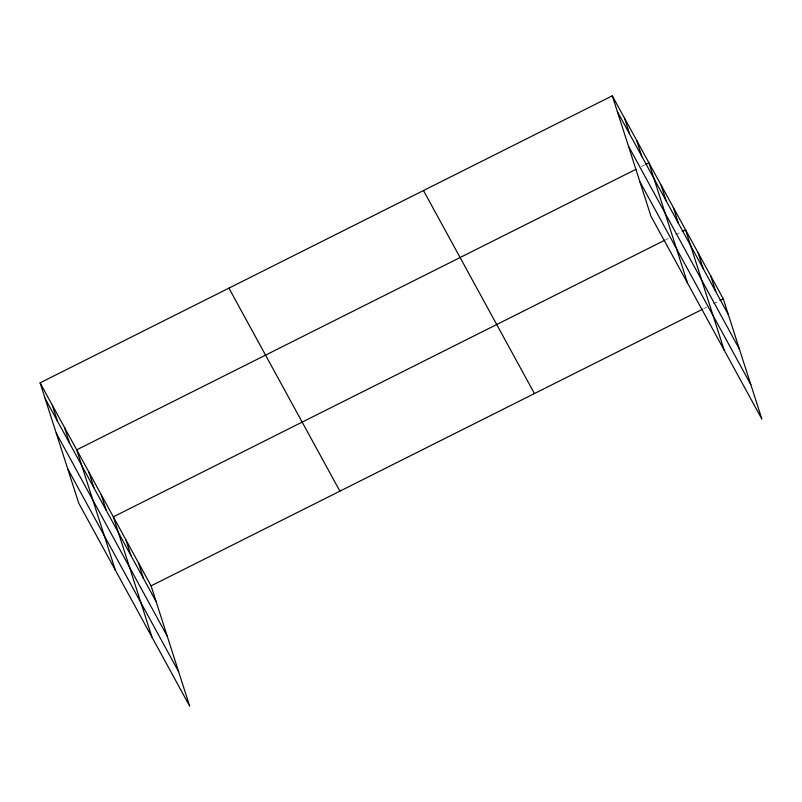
<?xml version="1.0" encoding="UTF-8"?>
<svg xmlns="http://www.w3.org/2000/svg" width="802" height="802" viewBox="0 0 802 802"><rect width="100%" height="100%" fill="white"/><g stroke="black" fill="none" stroke-linecap="round" stroke-linejoin="round"><path stroke-width="0.6" stroke-dasharray="4.01 3.01" d="M641.319 166.626L644.577 164.991M666.011 239.608L668.176 238.525M675.775 234.715L681.199 231.989M703.735 308.64L706.993 307.006M713.499 303.737L718.933 301.021"/><path stroke-width="1.2" d="M40.1 382.845L151.077 585.871L189.703 706.181L78.726 503.155L40.1 382.845L612.297 95.819L723.274 298.845L761.9 419.155L650.923 216.129L612.297 95.819M635.896 169.342L76.721 449.842L115.348 570.152M645.66 164.45L648.918 162.816L687.545 283.126M664.918 240.159L113.343 516.839L151.969 637.159M682.281 231.447L685.54 229.813L724.166 350.133M151.077 585.871L702.652 309.181M720.016 300.479L723.274 298.845M617.36 111.578L728.336 314.605M628.437 146.084L739.414 349.111M639.846 181.623L750.822 384.659M423.476 190.535L534.443 393.561M228.921 288.118L339.898 491.155M45.163 398.604L156.129 601.63M56.24 433.11L167.207 636.136M67.649 468.659L178.625 671.685M710.692 275.838L715.755 291.597M698.121 252.82L703.174 268.59M673.329 207.477L678.392 223.247M661.129 185.152L666.191 200.911M636.708 140.48L641.77 156.24M624.507 118.145L629.57 133.914M138.495 562.864L143.558 578.623M125.924 539.846L130.977 555.616M101.132 494.503L106.195 510.272M88.932 472.177L93.984 487.937M64.511 427.506L69.573 443.275M52.31 405.17L57.373 420.94"/></g></svg>
